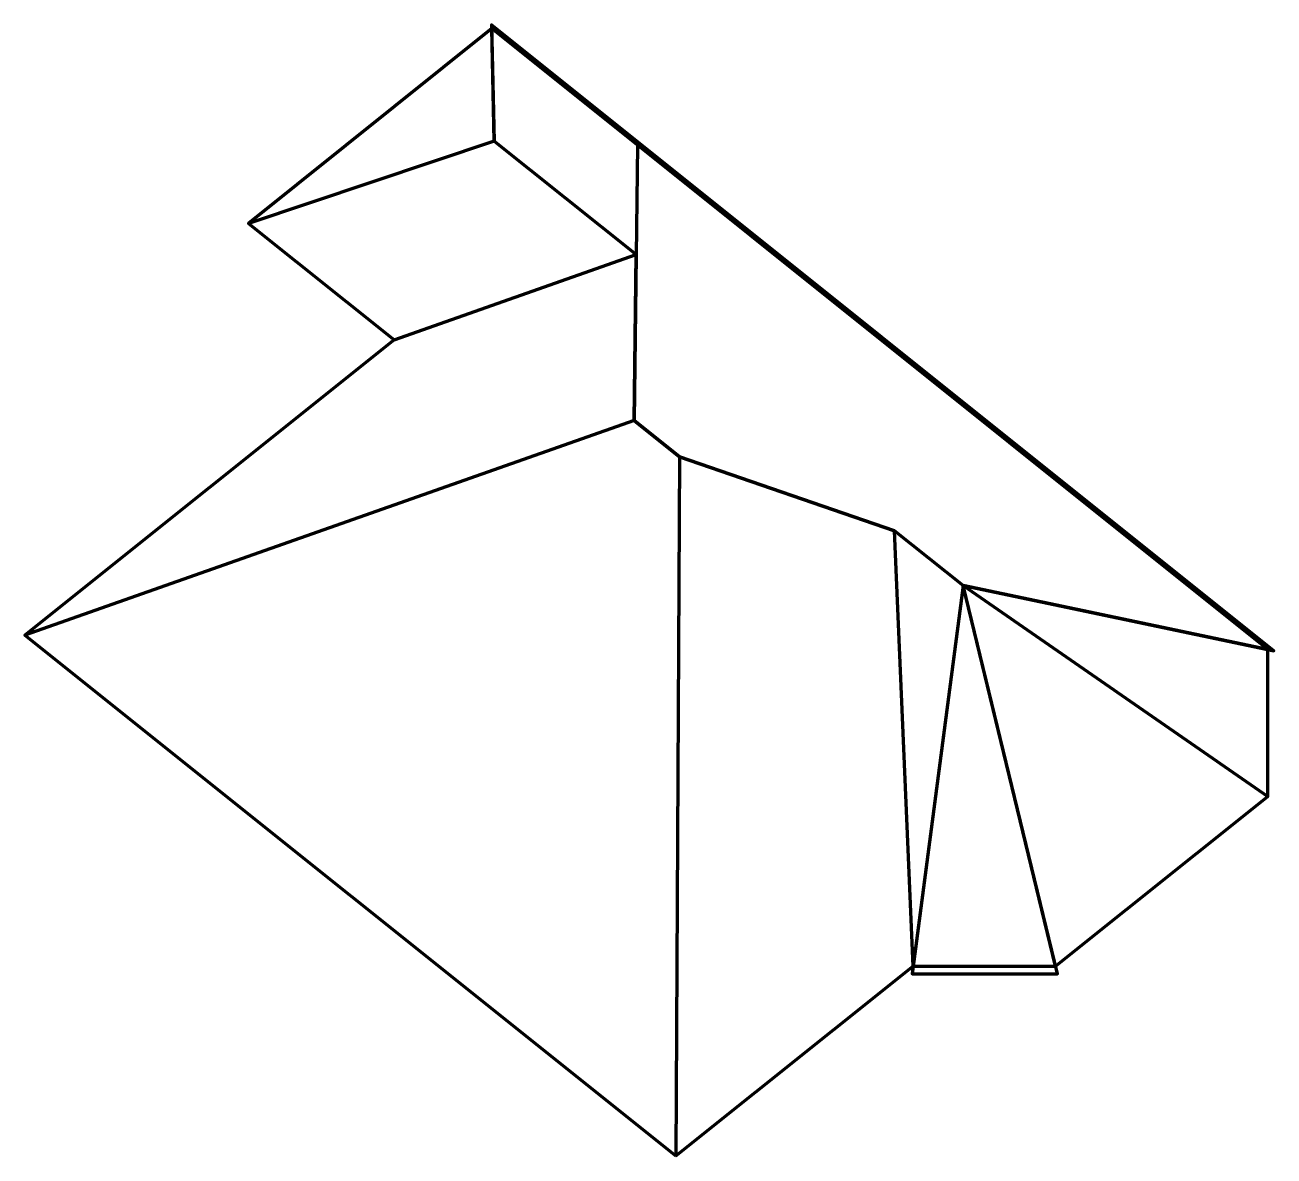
# Model space of a CAD drawing. Extents: x -137 to 35, y -48 to 108.
import ezdxf

# ---------------------------------------------------------------- set-up
doc = ezdxf.new("R2010")
doc.units = 0
doc.layers.add('s001-#def-active-grp', color=7, linetype='CONTINUOUS')
doc.layers.add('s100-new-custom-1', color=7, linetype='CONTINUOUS')

msp = doc.modelspace()

# ---------------------------------------------------------------- linework, layer by layer
at = {"layer": 's001-#def-active-grp', "color": 7, "linetype": 'CONTINUOUS', "lineweight": 211, "true_color": 0x000000}
for points in [[(-47.64, -47.52), (-14.98, -21.39), (4.65, -21.39), (33.88, 2), (33.89, 22.25), (-73.01, 107.78), (-106.53, 80.96), (-86.45, 64.89), (-137.3, 24.21), (-47.64, -47.52)], [(-52.93, 91.71), (-53.4, 53.79), (-47.17, 48.81), (-17.52, 38.62), (-8.1, 31.08), (34.73, 22.07), (-73.02, 108.29), (-72.66, 92.29), (-53.12, 76.65), (-53.4, 53.79)], [(-8.1, 31.08), (-15.11, -22.42), (4.9, -22.42), (-8.1, 31.08)]]:
    msp.add_lwpolyline(points, dxfattribs=at)
at = {"layer": 's100-new-custom-1', "color": 7, "linetype": 'CONTINUOUS', "lineweight": 211, "true_color": 0x000000}
for p, q in [((-72.66, 92.29), (-106.53, 80.96)), ((-86.45, 64.89), (-53.12, 76.65)), ((-8.1, 31.08), (33.88, 2))]:
    msp.add_line(p, q, dxfattribs=at)
for points in [[(-53.4, 53.79), (-53.12, 76.65), (-72.66, 92.29), (-73.01, 107.78)], [(-47.17, 48.81), (-53.4, 53.79), (-137.3, 24.21)], [(33.89, 22.25), (-8.1, 31.08), (-17.52, 38.62), (-47.17, 48.81), (-47.64, -47.52)], [(4.65, -21.39), (-8.1, 31.08), (-14.98, -21.39), (-17.52, 38.62)]]:
    msp.add_lwpolyline(points, dxfattribs=at)

doc.saveas('drawing.dxf')
